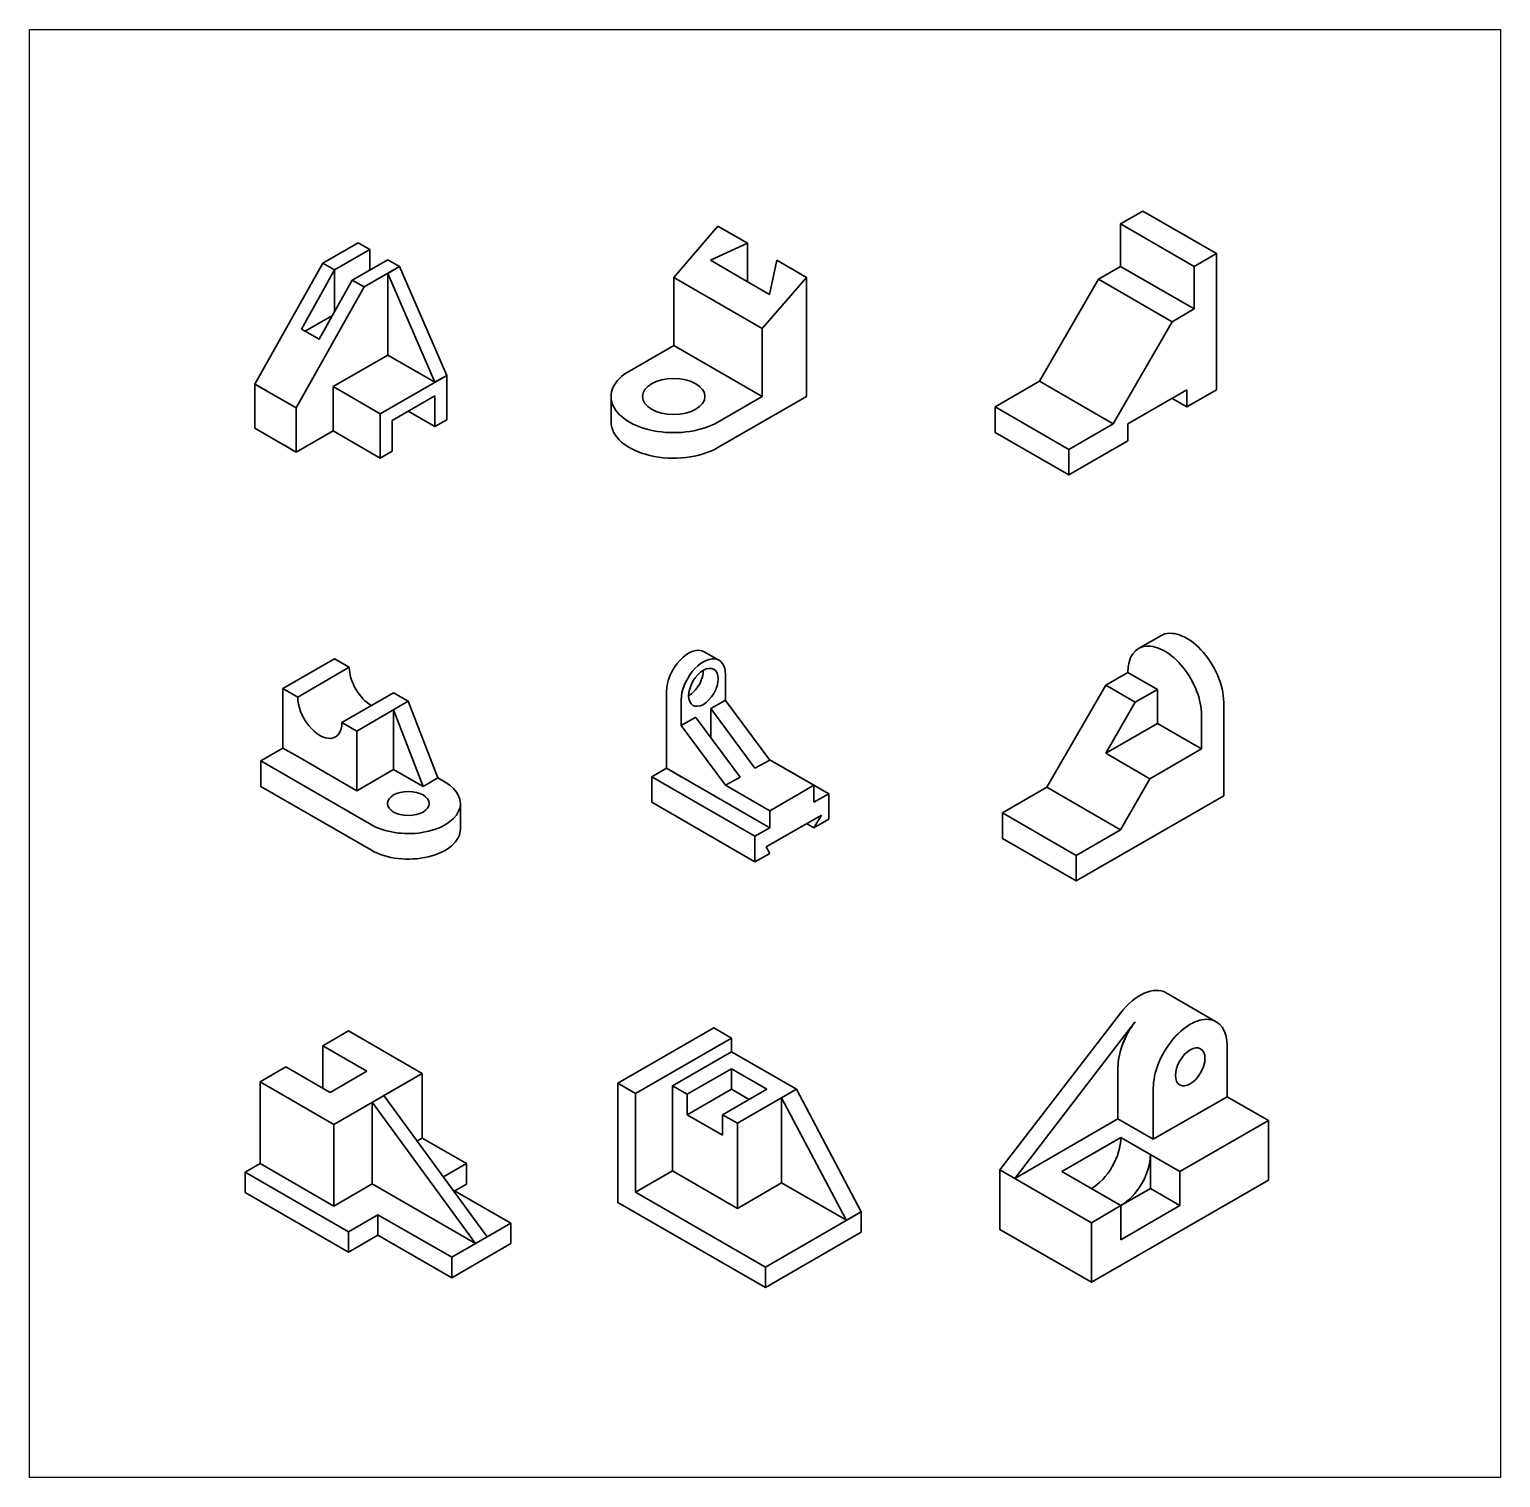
# Model space of a CAD drawing. Header units: inches. Extents: x -9463 to -3695, y -4045 to 9908.
# Drawn here: x -8322 to -6597, y 2790 to 4489 of the extents above; entities that cross this region are included whole.
import ezdxf

# ---------------------------------------------------------------- set-up
doc = ezdxf.new("R2010")
doc.units = ezdxf.units.IN
doc.header["$MEASUREMENT"] = 0

msp = doc.modelspace()

# ---------------------------------------------------------------- linework, layer by layer
at = {"color": 254, "true_color": 0xfeeab9}
for p, q in [((-7042.56857, 4261.30339), (-7016.62046, 4276.28454)), ((-7016.62046, 4276.28454), (-6930.12675, 4226.34738)), ((-7978.29132, 4215.21099), (-7936.77434, 4239.18083)), ((-7936.77434, 4239.18083), (-7922.93535, 4231.19088)), ((-7902.17686, 4219.20596), (-7888.33787, 4211.21602)), ((-6930.12675, 4226.34738), (-6956.07486, 4211.36623)), ((-6930.12675, 4066.54845), (-6930.12675, 4226.34738)), ((-8003.3929, 4137.81901), (-7982.63441, 4125.83409)), ((-8057.86553, 4021.45479), (-8057.86553, 4073.38944)), ((-7832.98189, 4031.44222), (-7832.98189, 4083.37687)), ((-6964.72423, 4046.57358), (-6930.12675, 4066.54845)), ((-7189.60787, 4016.61128), (-7189.60787, 4046.57358)), ((-8009.42906, 3993.48997), (-8057.86553, 4021.45479)), ((-7846.82089, 4023.45227), (-7832.98189, 4031.44222)), ((-7103.11416, 3966.67412), (-7189.60787, 4016.61128)), ((-7103.11416, 3966.67412), (-7033.9192, 4006.62385)), ((-7910.82623, 3986.49877), (-7896.98724, 3994.48872)), ((-7103.11416, 3996.63642), (-7103.11416, 3966.67412)), ((-7471.37881, 3512.80507), (-7592.47, 3582.7171)), ((-8051.92691, 3254.68997), (-8021.65411, 3272.16798)), ((-6869.21372, 3139.43831), (-6869.21372, 3209.35034)), ((-8069.22565, 3148.82318), (-8069.22565, 3124.85334)), ((-7184.05082, 3081.51119), (-7184.05082, 3151.42323)), ((-8069.22565, 3124.85334), (-7948.13446, 3054.94131)), ((-7076.79862, 3019.58911), (-6869.21372, 3139.43831)), ((-7076.79862, 3089.50114), (-7076.79862, 3019.58911)), ((-7076.79862, 3019.58911), (-7184.05082, 3081.51119)), ((-7757.8483, 3064.92874), (-7827.04327, 3024.97901))]:
    msp.add_line(p, q, dxfattribs=at)
at = {"color": 254, "lineweight": 30, "true_color": 0xfeeab9}
for p, q in [((-7042.56857, 4261.30339), (-7016.62046, 4276.28454)), ((-7016.62046, 4276.28454), (-6930.12675, 4226.34738)), ((-6956.07486, 4211.36623), (-7042.56857, 4261.30339)), ((-7042.56857, 4261.30339), (-7042.56857, 4211.36623)), ((-7936.77434, 4239.18083), (-7978.29132, 4215.21099)), ((-7922.93535, 4231.19088), (-7964.45233, 4207.22104)), ((-7936.77434, 4239.18083), (-7922.93535, 4231.19088)), ((-7922.93535, 4231.19088), (-7922.93535, 4207.22104)), ((-7978.29132, 4215.21099), (-8057.86553, 4073.38944)), ((-7978.29132, 4215.21099), (-7964.45233, 4207.22104)), ((-7943.69384, 4195.23612), (-7902.17686, 4219.20596)), ((-7888.33787, 4211.21602), (-7929.85485, 4187.24618)), ((-7902.17686, 4219.20596), (-7888.33787, 4211.21602)), ((-7888.33787, 4211.21602), (-7902.17686, 4203.22607)), ((-7832.98189, 4083.37687), (-7888.33787, 4211.21602)), ((-7042.56857, 4211.36623), (-7068.51668, 4196.38508)), ((-6956.07486, 4161.42906), (-7042.56857, 4211.36623)), ((-6930.12675, 4226.34738), (-6956.07486, 4211.36623)), ((-6956.07486, 4211.36623), (-6956.07486, 4161.42906)), ((-6930.12675, 4066.54845), (-6930.12675, 4226.34738)), ((-8003.42304, 4137.76529), (-7964.45233, 4207.22104)), ((-7982.63441, 4125.83409), (-7943.69384, 4195.23612)), ((-7964.45233, 4207.22104), (-7964.45233, 4158.2392)), ((-7943.69384, 4195.23612), (-7929.85485, 4187.24618)), ((-7846.82089, 4075.38693), (-7902.17686, 4203.22607)), ((-7902.17686, 4203.22607), (-7902.17686, 4107.34671)), ((-7068.51668, 4196.38508), (-7137.71165, 4076.53588)), ((-6982.02297, 4146.44791), (-7068.51668, 4196.38508)), ((-7929.85485, 4187.24618), (-8009.42906, 4045.42463)), ((-6956.07486, 4161.42906), (-6982.02297, 4146.44791)), ((-7966.90298, 4153.8715), (-7999.04981, 4135.31152)), ((-7051.21794, 4026.59872), (-6982.02297, 4146.44791)), ((-7999.04981, 4135.31152), (-8003.42304, 4137.76529)), ((-7982.63441, 4125.83409), (-7999.04981, 4135.31152)), ((-7902.17686, 4107.34671), (-7966.1822, 4070.39321)), ((-7846.82089, 4075.38693), (-7902.17686, 4107.34671)), ((-8009.42906, 4045.42463), (-8057.86553, 4073.38944)), ((-8057.86553, 4073.38944), (-8057.86553, 4021.45479)), ((-8057.86553, 4073.38944), (-8044.02654, 4065.39949)), ((-7832.98189, 4083.37687), (-7910.82623, 4038.43342)), ((-7832.98189, 4083.37687), (-7846.82089, 4075.38693)), ((-7832.98189, 4031.44222), (-7832.98189, 4083.37687)), ((-7189.60787, 4046.57358), (-7137.71165, 4076.53588)), ((-7051.21794, 4026.59872), (-7137.71165, 4076.53588)), ((-7910.82623, 4038.43342), (-7966.1822, 4070.39321)), ((-7966.1822, 4070.39321), (-7966.1822, 4018.45856)), ((-7846.82089, 4059.40703), (-7896.98724, 4030.44348)), ((-7846.82089, 4023.45227), (-7846.82089, 4059.40703)), ((-7033.9192, 4026.59872), (-6964.72423, 4066.54845)), ((-6964.72423, 4046.57358), (-6982.02297, 4056.56102)), ((-6964.72423, 4066.54845), (-6964.72423, 4046.57358)), ((-6964.72423, 4046.57358), (-6930.12675, 4066.54845)), ((-8009.42906, 4045.42463), (-8023.26805, 4053.41457)), ((-8009.42906, 3993.48997), (-8009.42906, 4045.42463)), ((-7910.82623, 4038.43342), (-7910.82623, 3986.49877)), ((-7846.82089, 4023.45227), (-7877.95862, 4041.42965)), ((-7189.60787, 4016.61128), (-7189.60787, 4046.57358)), ((-7189.60787, 4046.57358), (-7103.11416, 3996.63642)), ((-8009.42906, 3993.48997), (-8057.86553, 4021.45479)), ((-8057.86553, 4021.45479), (-8044.02654, 4013.46484)), ((-7896.98724, 4030.44348), (-7896.98724, 3994.48872)), ((-7832.98189, 4031.44222), (-7846.82089, 4023.45227)), ((-7103.11416, 3996.63642), (-7051.21794, 4026.59872)), ((-7033.9192, 4006.62385), (-7033.9192, 4026.59872)), ((-7966.1822, 4018.45856), (-8009.42906, 3993.48997)), ((-7910.82623, 3986.49877), (-7966.1822, 4018.45856)), ((-7103.11416, 3966.67412), (-7189.60787, 4016.61128)), ((-7103.11416, 3966.67412), (-7033.9192, 4006.62385)), ((-8009.42906, 3993.48997), (-8023.26805, 4001.47992)), ((-7910.82623, 3986.49877), (-7896.98724, 3994.48872)), ((-7103.11416, 3996.63642), (-7103.11416, 3966.67412)), ((-7513.57631, 3749.32727), (-7530.87506, 3759.3147)), ((-7505.97629, 3732.5286), (-7505.97629, 3702.13062)), ((-7575.17125, 3622.66684), (-7575.17125, 3712.55373)), ((-7557.87251, 3672.604), (-7557.87251, 3702.5663)), ((-7505.97629, 3702.5663), (-7523.27503, 3692.57887)), ((-7505.97629, 3702.13062), (-7505.97629, 3702.5663)), ((-7454.08006, 3632.21859), (-7505.97629, 3702.13062)), ((-7557.87251, 3672.604), (-7540.57377, 3682.59143)), ((-7488.67755, 3612.24372), (-7540.57377, 3682.15576)), ((-7523.27503, 3692.57887), (-7523.27503, 3658.85175)), ((-7471.37881, 3622.66684), (-7523.27503, 3692.57887)), ((-7505.97629, 3602.69197), (-7557.87251, 3672.604)), ((-7471.37881, 3622.66684), (-7454.08006, 3632.21859)), ((-7402.18384, 3602.69197), (-7454.64603, 3632.98103)), ((-7592.47, 3612.6794), (-7575.17125, 3622.66684)), ((-7471.37881, 3542.76737), (-7592.47, 3612.6794)), ((-7592.47, 3612.6794), (-7592.47, 3582.7171)), ((-7454.08006, 3552.7548), (-7575.17125, 3622.66684)), ((-7575.17125, 3622.66684), (-7557.87251, 3612.6794)), ((-7505.97629, 3602.69197), (-7488.67755, 3612.24372)), ((-7384.8851, 3592.70454), (-7432.1868, 3620.01418)), ((-7454.08006, 3572.72967), (-7505.97629, 3602.69197)), ((-7419.48258, 3592.70454), (-7454.08006, 3572.72967)), ((-7402.18384, 3602.69197), (-7419.48258, 3592.70454)), ((-7402.18384, 3582.7171), (-7402.18384, 3602.69197)), ((-7384.8851, 3592.70454), (-7402.18384, 3582.7171)), ((-7384.8851, 3562.74224), (-7384.8851, 3592.70454)), ((-7592.47, 3582.7171), (-7471.37881, 3512.80507)), ((-7454.08006, 3552.7548), (-7454.08006, 3572.72967)), ((-7458.40475, 3530.28308), (-7393.53447, 3567.73595)), ((-7402.18384, 3552.7548), (-7410.83321, 3557.74852)), ((-7402.18384, 3552.7548), (-7393.53447, 3567.73595)), ((-7402.18384, 3552.7548), (-7384.8851, 3562.74224)), ((-7471.37881, 3542.76737), (-7454.08006, 3552.7548)), ((-7471.37881, 3522.79251), (-7471.37881, 3542.76737)), ((-7471.37881, 3512.80507), (-7454.08006, 3522.79251)), ((-7471.37881, 3512.80507), (-7471.37881, 3522.79251)), ((-7454.08006, 3522.79251), (-7458.40475, 3530.28308)), ((-6930.31691, 3325.23753), (-6989.13263, 3359.1948)), ((-7184.05082, 3151.42323), (-7042.66779, 3335.29726)), ((-7978.40725, 3297.13656), (-7948.13446, 3314.61457)), ((-7861.64075, 3264.6774), (-7948.13446, 3314.61457)), ((-7037.83533, 3309.09695), (-7025.36905, 3325.30982)), ((-7926.51103, 3267.17426), (-7978.40725, 3297.13656)), ((-7978.40725, 3297.13656), (-7978.40725, 3247.1994)), ((-7166.75208, 3141.43579), (-7037.83533, 3309.09695)), ((-6917.6502, 3237.31515), (-6917.6502, 3297.23975)), ((-8021.65411, 3272.16798), (-8051.92691, 3254.68997)), ((-8021.65411, 3272.16798), (-7969.75788, 3242.20568)), ((-7969.75788, 3242.20568), (-7926.51103, 3267.17426)), ((-7965.4332, 3204.7528), (-7861.64075, 3264.6774)), ((-7861.64075, 3264.6774), (-7906.61748, 3238.71008)), ((-7861.64075, 3188.77291), (-7861.64075, 3264.6774)), ((-7045.66089, 3211.34782), (-7045.66089, 3271.27242)), ((-7045.66089, 3271.27242), (-7045.66089, 3235.31766)), ((-8051.92691, 3254.68997), (-7965.4332, 3204.7528)), ((-8051.92691, 3254.68997), (-8051.92691, 3158.81061)), ((-7004.14391, 3247.30258), (-7004.14391, 3211.34782)), ((-7920.37699, 3230.76602), (-7799.2858, 3064.97463)), ((-7920.37699, 3230.76602), (-7920.37699, 3134.88666)), ((-7906.61748, 3238.71008), (-7785.52629, 3072.91869)), ((-7045.66089, 3235.31766), (-7045.66089, 3211.34782)), ((-6917.6502, 3237.31515), (-7004.14391, 3187.37798)), ((-6869.21372, 3209.35034), (-6917.6502, 3237.31515)), ((-7045.66089, 3211.34782), (-7166.75208, 3141.43579)), ((-7004.14391, 3187.37798), (-7045.66089, 3211.34782)), ((-7004.14391, 3211.34782), (-7004.14391, 3187.37798)), ((-7965.4332, 3204.7528), (-7965.4332, 3108.87345)), ((-6973.00617, 3149.42574), (-6869.21372, 3209.35034)), ((-6869.21372, 3139.43831), (-6869.21372, 3209.35034)), ((-7861.64075, 3188.77291), (-7867.62201, 3185.31963)), ((-7809.74452, 3158.81061), (-7861.64075, 3188.77291)), ((-7111.39611, 3149.42574), (-7042.20114, 3189.37547)), ((-7042.20114, 3189.37547), (-7076.79862, 3169.40061)), ((-7042.20114, 3189.37547), (-6973.00617, 3149.42574)), ((-8069.22565, 3148.82318), (-8051.92691, 3158.81061)), ((-7965.4332, 3108.87345), (-8051.92691, 3158.81061)), ((-7836.83611, 3143.16928), (-7809.74452, 3158.81061)), ((-7809.74452, 3158.81061), (-7809.74452, 3134.84077)), ((-7007.60366, 3169.40061), (-7007.60366, 3129.45087)), ((-7948.13446, 3078.91115), (-8069.22565, 3148.82318)), ((-8069.22565, 3148.82318), (-8069.22565, 3124.85334)), ((-7076.79862, 3089.50114), (-7184.05082, 3151.42323)), ((-7184.05082, 3081.51119), (-7184.05082, 3151.42323)), ((-7042.20114, 3109.47601), (-7111.39611, 3149.42574)), ((-6973.00617, 3109.47601), (-6973.00617, 3149.42574)), ((-8069.22565, 3124.85334), (-7948.13446, 3054.94131)), ((-7965.4332, 3108.87345), (-7920.37699, 3134.88666)), ((-7920.37699, 3134.88666), (-7799.2858, 3064.97463)), ((-7757.8483, 3088.89858), (-7825.89002, 3128.18248)), ((-7823.58352, 3126.85083), (-7809.74452, 3134.84077)), ((-7076.79862, 3019.58911), (-6869.21372, 3139.43831)), ((-7007.60366, 3129.45087), (-7042.20114, 3109.47601)), ((-6973.00617, 3109.47601), (-7007.60366, 3129.45087)), ((-7076.79862, 3089.50114), (-7042.20114, 3109.47601)), ((-7042.20114, 3109.47601), (-7042.20114, 3069.52627)), ((-7042.20114, 3069.52627), (-6973.00617, 3109.47601)), ((-7913.53697, 3098.88601), (-7948.13446, 3078.91115)), ((-7827.04327, 3048.94885), (-7913.53697, 3098.88601)), ((-7913.53697, 3098.88601), (-7913.53697, 3074.91617)), ((-7827.04327, 3048.94885), (-7757.8483, 3088.89858)), ((-7757.8483, 3088.89858), (-7785.52629, 3072.91869)), ((-7757.8483, 3088.89858), (-7757.8483, 3064.92874)), ((-7076.79862, 3019.58911), (-7076.79862, 3089.50114)), ((-7948.13446, 3078.91115), (-7948.13446, 3054.94131)), ((-7948.13446, 3054.94131), (-7913.53697, 3074.91617)), ((-7913.53697, 3074.91617), (-7827.04327, 3024.97901)), ((-7076.79862, 3019.58911), (-7184.05082, 3081.51119)), ((-7827.04327, 3024.97901), (-7757.8483, 3064.92874)), ((-7827.04327, 3024.97901), (-7827.04327, 3048.94885))]:
    msp.add_line(p, q, dxfattribs=at)
at = {"color": 143, "lineweight": 30, "true_color": 0x7aafdf}
for p, q in [((-7566.71865, 4198.51261), (-7514.82242, 4258.43721)), ((-7480.22494, 4238.46234), (-7514.82242, 4258.43721)), ((-7523.47179, 4218.48747), (-7480.22494, 4238.46234)), ((-7480.22494, 4238.46234), (-7480.22494, 4193.51889)), ((-7488.87431, 4198.51261), (-7523.47179, 4218.48747)), ((-7454.27683, 4178.53774), (-7445.62746, 4218.48747)), ((-7411.02997, 4198.51261), (-7445.62746, 4218.48747)), ((-7462.9262, 4138.58801), (-7566.71865, 4198.51261)), ((-7566.71865, 4198.51261), (-7566.71865, 4118.61314)), ((-7488.87431, 4198.51261), (-7454.27683, 4178.53774)), ((-7454.27683, 4178.53774), (-7488.87431, 4198.51261)), ((-7488.87431, 4198.51261), (-7488.87431, 4198.51261)), ((-7462.9262, 4138.58801), (-7411.02997, 4198.51261)), ((-7411.02997, 4198.51261), (-7428.32872, 4208.50004)), ((-7411.02997, 4058.68855), (-7411.02997, 4198.51261)), ((-7462.9262, 4138.58801), (-7462.9262, 4058.68855)), ((-7566.71865, 4118.61314), (-7618.61487, 4088.65085)), ((-7462.9262, 4058.68855), (-7566.71865, 4118.61314)), ((-7411.02997, 4058.68855), (-7411.02997, 4088.65085)), ((-7640.11099, 4028.72625), (-7640.11099, 4058.68855)), ((-7411.02997, 4058.68855), (-7514.82242, 3998.76395)), ((-7462.9262, 4058.68855), (-7514.82242, 4028.72625)), ((-7021.37949, 3763.0916), (-6995.43138, 3778.07275)), ((-8025.03067, 3716.10409), (-7964.48507, 3751.0601)), ((-7964.48507, 3751.0601), (-7947.18633, 3741.07267)), ((-7947.18633, 3741.07267), (-8007.73193, 3706.11665)), ((-7034.0462, 3735.09382), (-7059.99431, 3720.11267)), ((-6999.44872, 3715.11895), (-7034.0462, 3735.09382)), ((-7034.0462, 3735.09382), (-6999.44872, 3715.11895)), ((-8025.03067, 3646.19205), (-8025.03067, 3716.10409)), ((-8007.73193, 3706.11665), (-8025.03067, 3716.10409)), ((-7895.29011, 3711.11037), (-7955.8357, 3676.15435)), ((-7877.99137, 3701.12294), (-7895.29011, 3711.11037)), ((-7059.99431, 3720.11267), (-7129.18928, 3600.26347)), ((-7025.39683, 3700.1378), (-7059.99431, 3720.11267)), ((-6999.44872, 3715.11895), (-7025.39683, 3700.1378)), ((-6999.44872, 3715.11895), (-6999.44872, 3675.16922)), ((-7938.53696, 3666.16692), (-7877.99137, 3701.12294)), ((-7843.39388, 3611.23604), (-7877.99137, 3701.12294)), ((-7059.99431, 3640.21321), (-7025.39683, 3700.1378)), ((-6921.60438, 3590.27604), (-6921.60438, 3700.1378)), ((-7955.8357, 3676.15435), (-7938.53696, 3666.16692)), ((-7895.29011, 3621.22347), (-7895.29011, 3691.1355)), ((-7860.69262, 3601.24861), (-7895.29011, 3691.1355)), ((-6947.55249, 3685.15665), (-6947.55249, 3645.20692)), ((-7938.53696, 3666.16692), (-7938.53696, 3596.25489)), ((-6999.44872, 3675.16922), (-7059.99431, 3640.21321)), ((-6999.44872, 3675.16922), (-6947.55249, 3645.20692)), ((-8050.97878, 3631.2109), (-8025.03067, 3646.19205)), ((-8007.73193, 3636.20462), (-8025.03067, 3646.19205)), ((-6947.55249, 3645.20692), (-7008.09809, 3610.25091)), ((-8050.97878, 3601.24861), (-8050.97878, 3631.2109)), ((-8050.97878, 3631.2109), (-7921.23822, 3556.30516)), ((-7938.53696, 3596.25489), (-8007.73193, 3636.20462)), ((-7059.99431, 3640.21321), (-7008.09809, 3610.25091)), ((-7938.53696, 3596.25489), (-7895.29011, 3621.22347)), ((-7860.69262, 3601.24861), (-7895.29011, 3621.22347)), ((-7843.39388, 3611.23604), (-7860.69262, 3601.24861)), ((-7843.39388, 3611.23604), (-7834.74451, 3606.24232)), ((-7008.09809, 3610.25091), (-7042.69557, 3550.32631)), ((-8050.97878, 3601.24861), (-7921.23822, 3526.34286)), ((-7181.0855, 3570.30117), (-7129.18928, 3600.26347)), ((-7042.69557, 3550.32631), (-7129.18928, 3600.26347)), ((-7129.18928, 3600.26347), (-7094.5918, 3580.28861)), ((-7094.5918, 3490.40171), (-6921.60438, 3590.27604)), ((-7816.83108, 3551.31144), (-7816.83108, 3581.27374)), ((-7181.0855, 3540.33888), (-7181.0855, 3570.30117)), ((-7181.0855, 3570.30117), (-7094.5918, 3520.36401)), ((-7181.0855, 3570.30117), (-7146.48802, 3550.32631)), ((-7094.5918, 3490.40171), (-7181.0855, 3540.33888)), ((-7094.5918, 3520.36401), (-7042.69557, 3550.32631)), ((-7094.5918, 3490.40171), (-7094.5918, 3520.36401)), ((-7519.69111, 3317.97025), (-7632.13293, 3253.05193)), ((-7498.93262, 3305.98533), (-7519.69111, 3317.97025)), ((-7611.37444, 3241.06701), (-7498.93262, 3305.98533)), ((-7498.93262, 3305.98533), (-7498.93262, 3290.00544)), ((-7568.12759, 3250.0557), (-7498.93262, 3290.00544)), ((-7498.93262, 3290.00544), (-7422.81816, 3246.06073)), ((-7498.93262, 3270.03057), (-7550.82884, 3240.06827)), ((-7457.41564, 3246.06073), (-7498.93262, 3270.03057)), ((-7498.93262, 3270.03057), (-7498.93262, 3246.06073)), ((-7632.13293, 3113.22787), (-7632.13293, 3253.05193)), ((-7632.13293, 3253.05193), (-7611.37444, 3241.06701)), ((-7568.12759, 3250.0557), (-7550.82884, 3240.06827)), ((-7568.12759, 3250.0557), (-7568.12759, 3150.18137)), ((-7498.93262, 3246.06073), (-7550.82884, 3216.09843)), ((-7509.31186, 3216.09843), (-7457.41564, 3246.06073)), ((-7498.93262, 3246.06073), (-7478.17413, 3234.07581)), ((-7492.01312, 3206.111), (-7422.81816, 3246.06073)), ((-7422.81816, 3246.06073), (-7346.70369, 3102.24169)), ((-7611.37444, 3241.06701), (-7611.37444, 3125.21279)), ((-7611.37444, 3241.06701), (-7611.37444, 3225.08712)), ((-7550.82884, 3240.06827), (-7550.82884, 3216.09843)), ((-7440.12864, 3236.06652), (-7364.35851, 3092.8981)), ((-7440.1169, 3136.19897), (-7440.12864, 3236.06652)), ((-7550.82884, 3216.09843), (-7509.31186, 3192.12859)), ((-7509.31186, 3216.09843), (-7492.01312, 3206.111)), ((-7492.01312, 3206.111), (-7509.31186, 3216.09843)), ((-7509.31186, 3192.12859), (-7509.31186, 3216.09843)), ((-7492.01312, 3206.111), (-7492.01312, 3106.23667)), ((-7568.12759, 3150.18137), (-7611.37444, 3125.21279)), ((-7492.01312, 3106.23667), (-7568.12759, 3150.18137)), ((-7611.37444, 3125.21279), (-7459.14551, 3037.32338)), ((-7492.01312, 3106.23667), (-7440.1169, 3136.19897)), ((-7440.1169, 3136.19897), (-7364.00244, 3092.25426)), ((-7459.14551, 3013.35354), (-7632.13293, 3113.22787)), ((-7459.14551, 3037.32338), (-7346.70369, 3102.24169)), ((-7346.70369, 3102.24169), (-7364.00244, 3092.25426)), ((-7346.70369, 3102.24169), (-7364.00244, 3092.25426)), ((-7346.70369, 3102.24169), (-7346.70369, 3078.27186)), ((-7346.70369, 3078.27186), (-7459.14551, 3013.35354)), ((-7459.14551, 3037.32338), (-7459.14551, 3013.35354))]:
    msp.add_line(p, q, dxfattribs=at)
at = {"color": 143, "true_color": 0x7aafdf}
for p, q in [((-7514.82242, 4258.43721), (-7480.22494, 4238.46234)), ((-7445.62746, 4218.48747), (-7411.02997, 4198.51261)), ((-7411.02997, 4058.68855), (-7411.02997, 4198.51261)), ((-7514.82242, 3998.76395), (-7411.02997, 4058.68855)), ((-7964.48507, 3751.0601), (-8025.03067, 3716.10409)), ((-7947.18633, 3741.07267), (-7964.48507, 3751.0601)), ((-7877.99137, 3701.12294), (-7895.29011, 3711.11037)), ((-6921.60438, 3590.27604), (-6921.60438, 3700.1378)), ((-8050.97878, 3601.24861), (-8050.97878, 3631.2109)), ((-7921.23822, 3526.34286), (-8050.97878, 3601.24861)), ((-7094.5918, 3490.40171), (-6921.60438, 3590.27604)), ((-7181.0855, 3540.33888), (-7181.0855, 3570.30117)), ((-7094.5918, 3490.40171), (-7181.0855, 3540.33888)), ((-7094.5918, 3520.36401), (-7094.5918, 3490.40171)), ((-7519.69111, 3317.97025), (-7632.13293, 3253.05193)), ((-7498.93262, 3305.98533), (-7519.69111, 3317.97025)), ((-7632.13293, 3113.22787), (-7632.13293, 3253.05193)), ((-7632.13293, 3253.05193), (-7611.37444, 3241.06701)), ((-7459.14551, 3013.35354), (-7632.13293, 3113.22787)), ((-7346.70369, 3078.27186), (-7346.70369, 3102.24169)), ((-7459.14551, 3013.35354), (-7346.70369, 3078.27186)), ((-7459.14551, 3037.32338), (-7459.14551, 3013.35354))]:
    msp.add_line(p, q, dxfattribs=at)
msp.add_lwpolyline([(-8322.37295, 4489.38737), (-6596.86051, 4489.38737), (-6596.86051, 2790.44622), (-8322.37295, 2790.44622)], close=True)
at = {"color": 143, "lineweight": 30, "true_color": 0x7aafdf}
for centre, major_axis, start_param, end_param in [((-7566.71865, 4058.68855), (-73.39234, 0), 5.4977871438, 8.6393797974), ((-7566.71865, 4028.72625), (-73.39234, 0), 6.2831853072, 8.6393797974), ((-6964.85123, 3725.10639), (30.58014, -52.96636), 0.7853981634, 3.1415926536), ((-6990.79935, 3710.12524), (30.58014, -52.96636), 7.0685834706, 10.2101761242), ((-7921.23822, 3726.09152), (18.34809, -31.77982), 3.926990817, 5.4977871438), ((-7981.78381, 3691.1355), (18.34809, -31.77982), 3.926990817, 7.0685834706), ((-7877.99137, 3581.27374), (-61.16029, 0), 0.7853981634, 3.926990817), ((-7877.99137, 3551.31144), (-61.16029, 0), 0.7853981634, 3.1415926536)]:
    msp.add_ellipse(centre, major_axis=major_axis, ratio=0.5773502692, start_param=start_param, end_param=end_param, dxfattribs=at)
for centre, major_axis in [((-7566.71865, 4058.68855), (-36.69617, 0)), ((-7877.99137, 3581.27374), (-24.46411, 0))]:
    msp.add_ellipse(centre, major_axis=major_axis, ratio=0.5773502692, dxfattribs=at)
at = {"color": 254, "lineweight": 30, "true_color": 0xfeeab9}
for centre, major_axis, start_param, end_param in [((-7549.22314, 3727.53488), (-18.34809, -31.77982), 3.1415926536, 5.4977871438), ((-7531.9244, 3717.54745), (-18.34809, -31.77982), 2.3561944902, 5.4977871438), ((-7549.22314, 3727.53488), (-12.23206, -21.18654), 7.0685834706, 8.6393797974), ((-7019.71278, 3306.22844), (-30.58014, -52.96636), 3.1415926536, 4.4865237926), ((-6960.89705, 3272.27117), (-30.58014, -52.96636), 2.3561944902, 5.4977871438), ((-7002.41403, 3296.24101), (-30.58014, -52.96636), 4.4865237926, 5.4977871438), ((-7002.41403, 3296.24101), (-30.58014, -52.96636), 4.7456137463, 5.4977871438), ((-7076.79862, 3169.40061), (-24.46411, -42.37309), 7.0685834706, 8.6393797974), ((-7042.20114, 3149.42574), (-24.46411, -42.37309), 7.0685834706, 8.6393797974)]:
    msp.add_ellipse(centre, major_axis=major_axis, ratio=0.5773502692, start_param=start_param, end_param=end_param, dxfattribs=at)
for centre in [(-7531.9244, 3717.54745), (-6960.89705, 3272.27117)]:
    msp.add_ellipse(centre, major_axis=(-12.23206, -21.18654), ratio=0.5773502692, dxfattribs=at)

doc.saveas('drawing.dxf')
